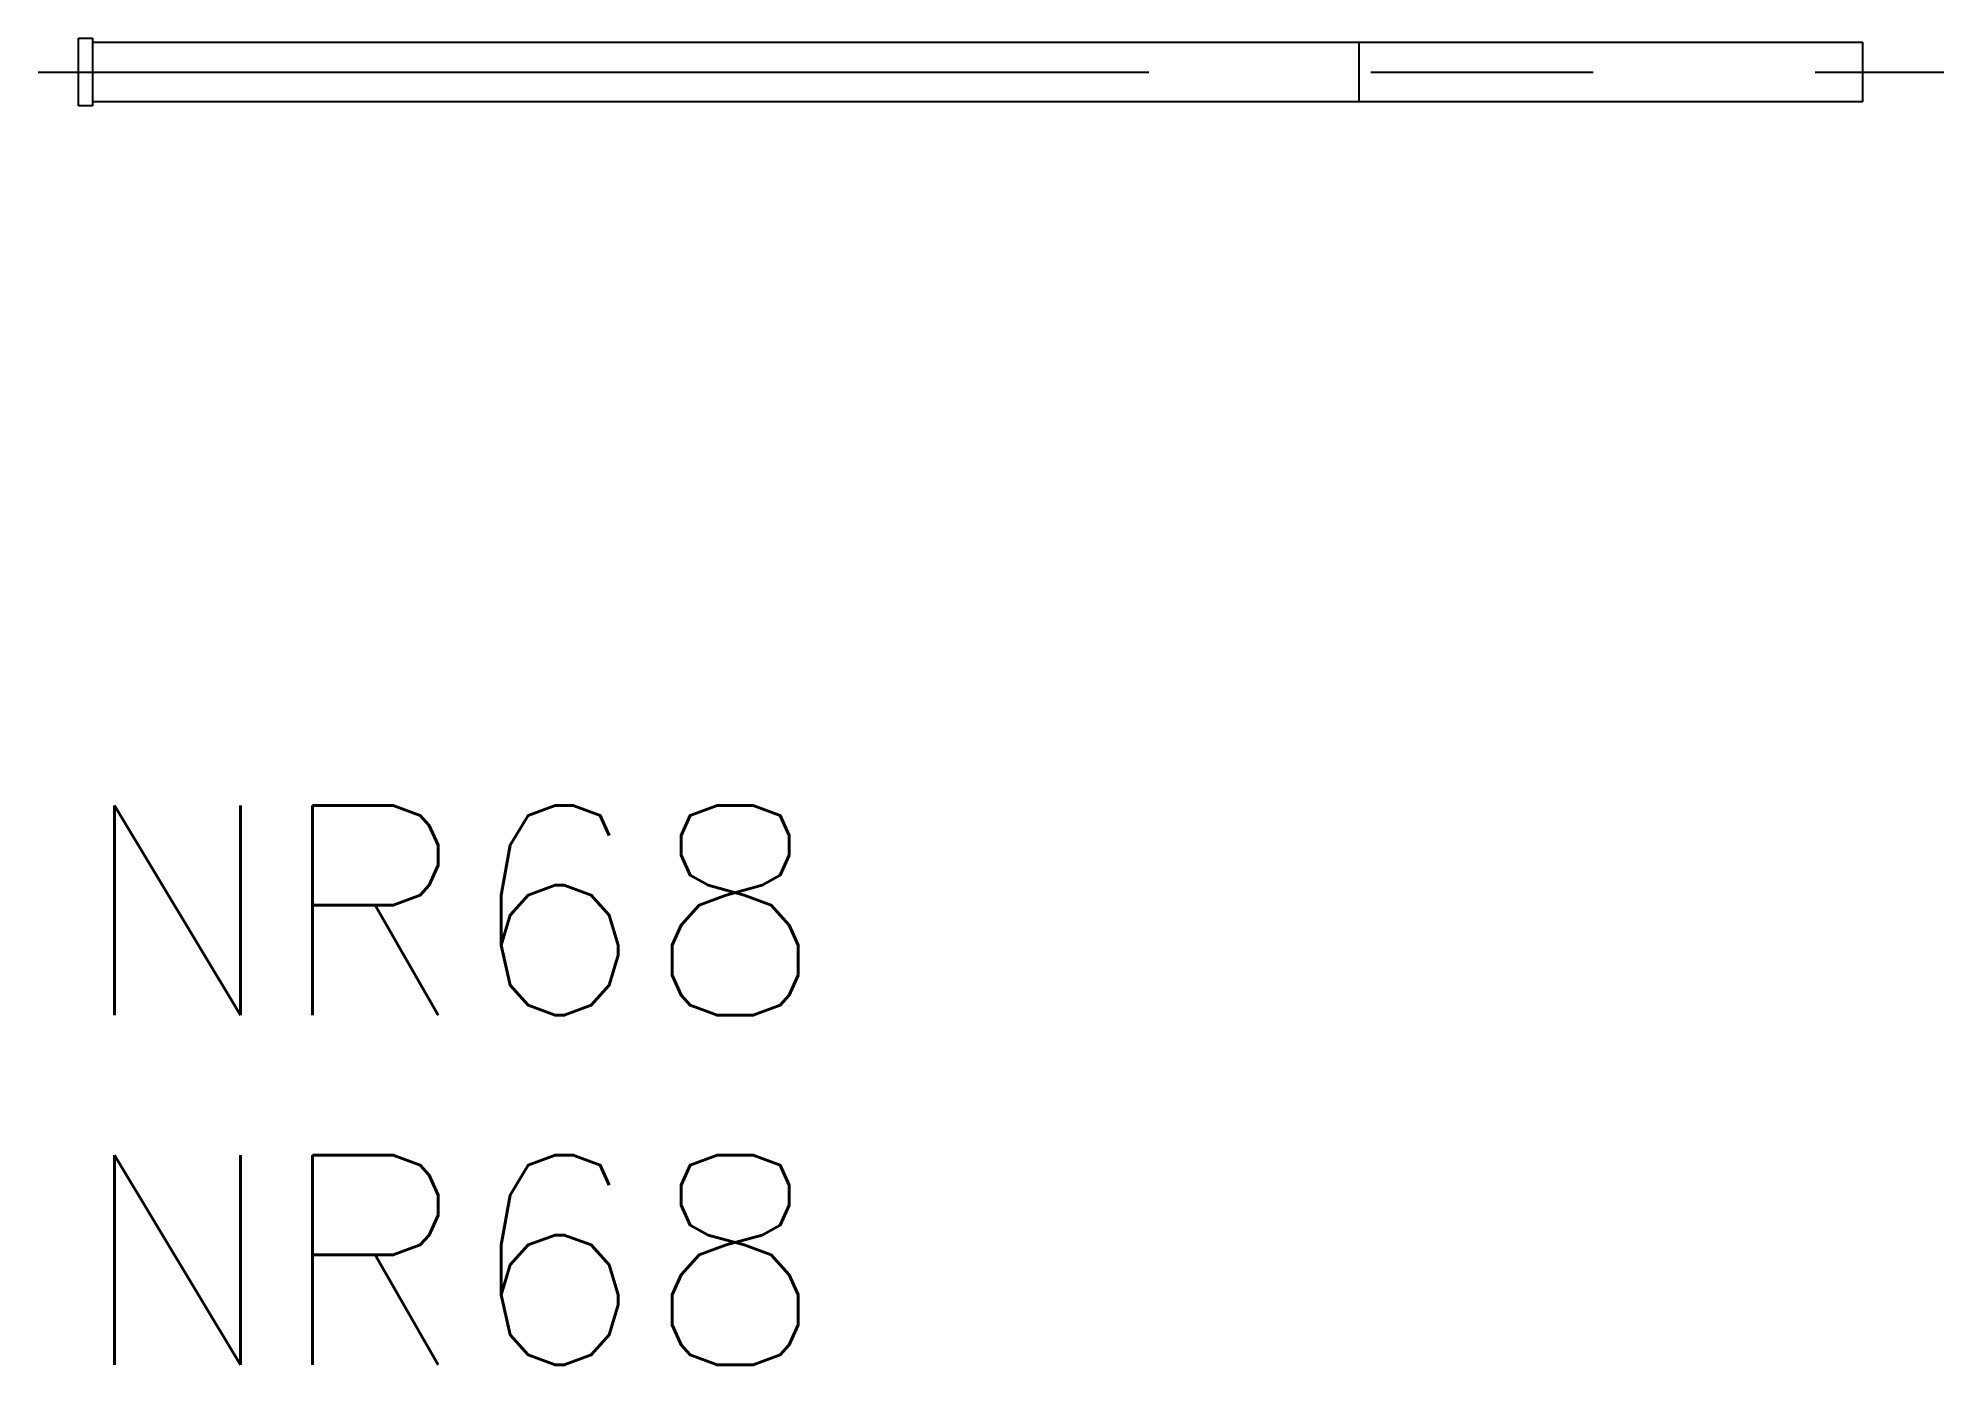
# Model space of a CAD drawing. Extents: x -0.6 to 26.7, y -8 to 11.
import ezdxf

# ---------------------------------------------------------------- set-up
doc = ezdxf.new("R2010")
doc.units = 0
doc.header["$LTSCALE"] = 0.5
doc.linetypes.add('CENTER', pattern=[50.8, 31.75, -6.35, 6.35, -6.35])
doc.layers.get('0').update_dxf_attribs({"linetype": 'CONTINUOUS'})
for name, color, linetype in [('MSM_CENTER', 1, 'CENTER'), ('MSM_CONTINUOUS', 7, 'CONTINUOUS'), ('MSM_PART_NUMBER', 7, 'CONTINUOUS')]:
    doc.layers.add(name, color=color, linetype=linetype)
doc.styles.get("Standard").update_dxf_attribs({"font": 'txt.shx', "height": 3, "bigfont": 'bigfont.shx'})

# ---------------------------------------------------------------- blocks, each defined once
blk = doc.blocks.new('*U2')
at = {"layer": 'MSM_PART_NUMBER'}
blk.add_text('NR68', height=3, dxfattribs=at).set_placement((0, -3))
blk = doc.blocks.new('*U3')
at = {"layer": 'MSM_PART_NUMBER'}
blk.add_text('NR68', height=3, dxfattribs=at).set_placement((0, -8))

msp = doc.modelspace()

# ---------------------------------------------------------------- linework, layer by layer
for p, q in [((12.85, 10.06), (12.85, 10.06)), ((19.175, 10.06), (19.175, 10.06))]:
    msp.add_line(p, q)
at = {"layer": 'MSM_CENTER'}
msp.add_line((-0.577, 10.485), (26.662, 10.485), dxfattribs=at)
at = {"layer": 'MSM_CONTINUOUS'}
for p, q in [((0, 10), (0, 10.97)), ((0, 10.97), (0.2, 10.97)), ((0.2, 10.97), (0.2, 10)), ((0.2, 10.91), (25.5, 10.91)), ((18.3, 10.91), (18.3, 10.06)), ((25.5, 10.91), (25.5, 10.06)), ((0.2, 10), (0, 10)), ((25.5, 10.06), (0.2, 10.06))]:
    msp.add_line(p, q, dxfattribs=at)

# ---------------------------------------------------------------- block references
for name in ['*U2', '*U3']:
    msp.add_blockref(name, (0, 0), dxfattribs=at)

doc.saveas('drawing.dxf')
